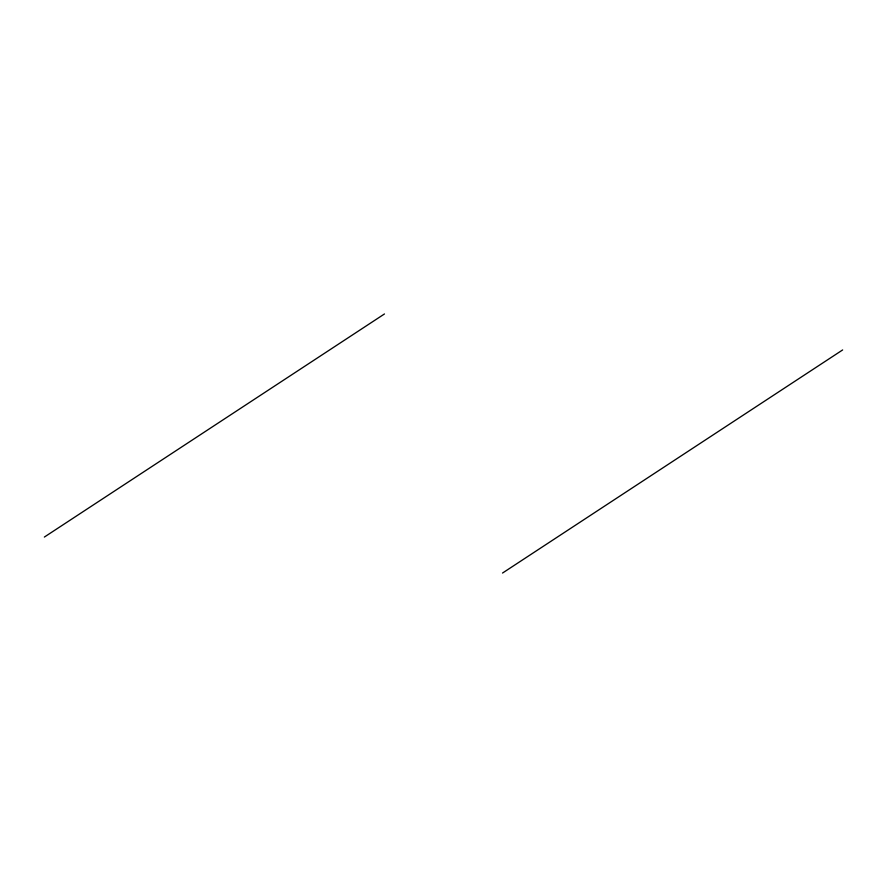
<?xml version="1.0" encoding="UTF-8"?>
<svg xmlns="http://www.w3.org/2000/svg" width="887" height="887" viewBox="0 0 887 887"><rect width="100%" height="100%" fill="white"/><g stroke="black" fill="none" stroke-linecap="round" stroke-linejoin="round"><path stroke-width="1.33" d="M44.35 537.067L384.47 313.954M502.53 573.046L842.65 349.933"/></g></svg>
